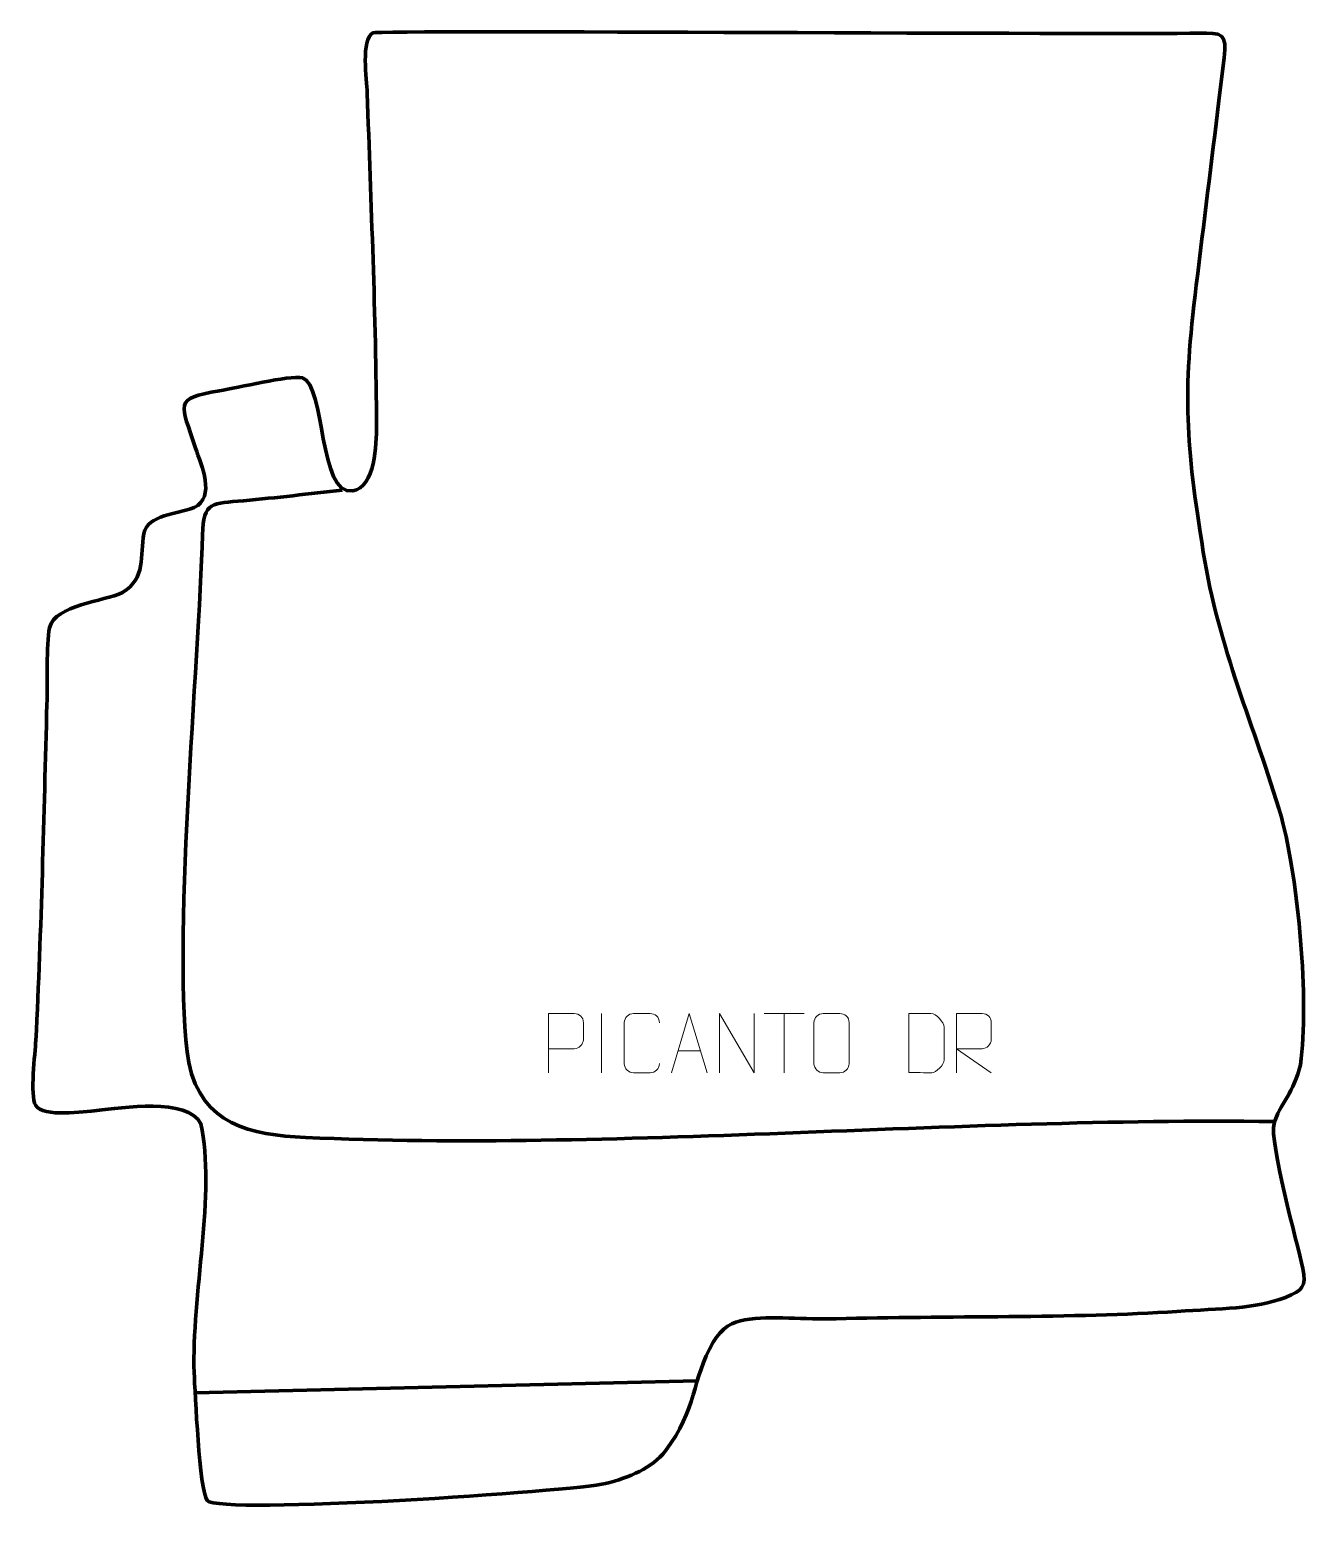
# Model space of a CAD drawing. Header units: millimetres. Extents: x -485 to 54, y 75 to 702.
import ezdxf

# ---------------------------------------------------------------- set-up
doc = ezdxf.new("R2010")
doc.units = ezdxf.units.MM
doc.header["$MEASUREMENT"] = 0
doc.layers.add('layer 2', color=7, linetype='Continuous')
doc.layers.add('layer 3', color=7, linetype='Continuous')

msp = doc.modelspace()

# ---------------------------------------------------------------- linework, layer by layer
at = {"layer": 'layer 2', "color": 142, "lineweight": 158}
msp.add_open_spline([(39.4716, 241.1243), (-94.7184, 242.9811), (-239.6173, 228.5221), (-368.9289, 234.4644), (-368.9289, 234.4644), (-391.9864, 235.524), (-412.572, 239.5447), (-418.1118, 266.0063), (-418.1118, 266.0063), (-425.5453, 312.775), (-413.7237, 435.1656), (-412.3057, 488.6616), (-412.3057, 488.6616), (-411.9315, 502.7774), (-408.1877, 501.7652), (-394.9892, 502.9813), (-394.9892, 502.9813), (-381.1791, 504.2538), (-367.2304, 505.922), (-353.4205, 507.3946)], degree=3, knots=[0, 0, 0, 0, 0.16666667, 0.16666667, 0.16666667, 0.16666667, 0.33333333, 0.33333333, 0.33333333, 0.33333333, 0.5, 0.5, 0.5, 0.5, 0.66666667, 0.66666667, 0.66666667, 0.66666667, 1, 1, 1, 1], dxfattribs=at)
msp.add_open_spline([(-203.6495, 131.7203), (-203.6495, 131.7203), (-415.4226, 126.7722), (-415.4226, 126.7722)], degree=3, dxfattribs=at)
at = {"layer": 'layer 3', "color": 242, "lineweight": 158}
msp.add_open_spline([(18.5684, 689.7564), (19.8772, 700.0208), (17.6431, 700.4345), (7.7241, 700.1925), (7.7241, 700.1925), (-22.9029, 699.4453), (-337.9604, 701.6417), (-340.4718, 700.3104), (-340.4718, 700.3104), (-345.6423, 697.5694), (-342.9941, 680.5316), (-342.8152, 674.9467), (-342.8152, 674.9467), (-341.3347, 628.2216), (-339.1478, 581.1126), (-338.9227, 534.3932), (-338.9227, 534.3932), (-338.888, 527.1939), (-339.5586, 508.4972), (-348.973, 507.1295), (-348.973, 507.1295), (-363.4164, 505.0312), (-360.4915, 551.7657), (-370.2116, 554.8539), (-370.2116, 554.8539), (-375.8471, 555.9654), (-397.4569, 550.5917), (-405.154, 549.3445), (-405.154, 549.3445), (-425.0879, 545.9456), (-421.3109, 544.1397), (-415.2568, 525.121), (-415.2568, 525.121), (-412.9188, 518.0686), (-406.5447, 504.5438), (-415.9019, 500.1), (-415.9019, 500.1), (-423.2725, 497.0291), (-435.2248, 497.376), (-437.0447, 489.0903), (-437.0447, 489.0903), (-438.7511, 479.7819), (-436.1449, 470.1895), (-445.9981, 464.3459), (-445.9981, 464.3459), (-454.0873, 460.2631), (-474.2318, 459.3269), (-476.8324, 449.3911), (-476.8324, 449.3911), (-478.2068, 442.1399), (-477.6954, 425.5293), (-477.9198, 417.1977), (-477.9198, 417.1977), (-479.2551, 370.1148), (-480.1871, 322.3156), (-482.6077, 275.3257), (-482.6077, 275.3257), (-482.9, 270.1661), (-485.1872, 252.0548), (-482.7324, 248.0145), (-482.7324, 248.0145), (-479.4921, 242.6817), (-462.1028, 245.4005), (-456.8117, 245.834), (-456.8117, 245.834), (-446.3816, 246.8584), (-418.7494, 251.3569), (-412.9684, 240.1889), (-412.9684, 240.1889), (-406.6739, 211.6955), (-416.9509, 167.0142), (-415.8494, 135.1966), (-415.8494, 135.1966), (-415.4092, 126.9302), (-413.6509, 85.522), (-410.3369, 81.3337), (-410.3369, 81.3337), (-405.3835, 75.0736), (-254.9277, 85.2629), (-242.3999, 88.4568), (-242.3999, 88.4568), (-232.2123, 91.0541), (-222.7664, 94.9005), (-217.1199, 102.2436), (-217.1199, 102.2436), (-203.6821, 119.7187), (-206.0466, 132.4075), (-196.9056, 148.0943), (-196.9056, 148.0943), (-193.3193, 154.2488), (-188.7624, 156.6484), (-183.5742, 157.5105), (-183.5742, 157.5105), (-172.5503, 159.3423), (-158.1348, 157.5445), (-145.1471, 157.9245), (-145.1471, 157.9245), (-99.8476, 159.2498), (-44.082, 158.0935), (-1.3678, 161.0466), (-1.3678, 161.0466), (17.2037, 162.3306), (31.3184, 161.9909), (44.3539, 166.9766), (44.3539, 166.9766), (51.6223, 169.7566), (53.198, 171.5237), (51.7481, 179.1862), (51.7481, 179.1862), (49.3756, 189.8894), (37.5162, 232.8452), (39.5732, 240.2793), (39.5732, 240.2793), (41.7625, 248.191), (48.3519, 253.8305), (50.6819, 265.0848), (50.6819, 265.0848), (54.4451, 292.513), (49.9124, 342.5008), (42.6706, 369.526), (42.6706, 369.526), (31.2973, 408.2158), (16.1692, 440.665), (9.7346, 481.3252), (9.7346, 481.3252), (2.408, 527.6244), (0.9216, 546.9818), (6.7819, 593.9632), (6.7819, 593.9632), (10.0146, 619.8798), (13.1721, 645.8064), (16.3261, 671.7327), (16.3261, 671.7327), (17.0572, 677.743), (17.8046, 683.7502), (18.5684, 689.7564)], degree=3, knots=[0, 0, 0, 0, 0.02857143, 0.02857143, 0.02857143, 0.02857143, 0.05714286, 0.05714286, 0.05714286, 0.05714286, 0.08571429, 0.08571429, 0.08571429, 0.08571429, 0.11428571, 0.11428571, 0.11428571, 0.11428571, 0.14285714, 0.14285714, 0.14285714, 0.14285714, 0.17142857, 0.17142857, 0.17142857, 0.17142857, 0.2, 0.2, 0.2, 0.2, 0.22857143, 0.22857143, 0.22857143, 0.22857143, 0.25714286, 0.25714286, 0.25714286, 0.25714286, 0.28571429, 0.28571429, 0.28571429, 0.28571429, 0.31428571, 0.31428571, 0.31428571, 0.31428571, 0.34285714, 0.34285714, 0.34285714, 0.34285714, 0.37142857, 0.37142857, 0.37142857, 0.37142857, 0.4, 0.4, 0.4, 0.4, 0.42857143, 0.42857143, 0.42857143, 0.42857143, 0.45714286, 0.45714286, 0.45714286, 0.45714286, 0.48571429, 0.48571429, 0.48571429, 0.48571429, 0.51428571, 0.51428571, 0.51428571, 0.51428571, 0.54285714, 0.54285714, 0.54285714, 0.54285714, 0.57142857, 0.57142857, 0.57142857, 0.57142857, 0.6, 0.6, 0.6, 0.6, 0.62857143, 0.62857143, 0.62857143, 0.62857143, 0.65714286, 0.65714286, 0.65714286, 0.65714286, 0.68571429, 0.68571429, 0.68571429, 0.68571429, 0.71428571, 0.71428571, 0.71428571, 0.71428571, 0.74285714, 0.74285714, 0.74285714, 0.74285714, 0.77142857, 0.77142857, 0.77142857, 0.77142857, 0.8, 0.8, 0.8, 0.8, 0.82857143, 0.82857143, 0.82857143, 0.82857143, 0.85714286, 0.85714286, 0.85714286, 0.85714286, 0.88571429, 0.88571429, 0.88571429, 0.88571429, 0.91428571, 0.91428571, 0.91428571, 0.91428571, 0.94285714, 0.94285714, 0.94285714, 0.94285714, 1, 1, 1, 1], dxfattribs=at)
at = {"layer": 'layer 3', "color": 250, "lineweight": 9}
for points, knots in [([(-266.3441, 261.7428), (-266.3441, 261.7428), (-266.3441, 286.6964), (-266.3441, 286.6964), (-266.3441, 286.6964), (-262.7491, 286.6964), (-259.1538, 286.6964), (-255.5584, 286.6964), (-255.5584, 286.6964), (-253.2332, 286.6585), (-251.6758, 285.1684), (-251.68, 282.8023), (-251.68, 282.8023), (-251.6804, 280.7666), (-251.6804, 277.7073), (-251.68, 275.6713), (-251.68, 275.6713), (-251.6865, 273.7959), (-253.4987, 271.854), (-255.5083, 271.8349), (-255.5083, 271.8349), (-255.5083, 271.8349), (-266.3441, 271.8349), (-266.3441, 271.8349)], [0, 0, 0, 0, 0.14285714, 0.14285714, 0.14285714, 0.14285714, 0.28571429, 0.28571429, 0.28571429, 0.28571429, 0.42857143, 0.42857143, 0.42857143, 0.42857143, 0.57142857, 0.57142857, 0.57142857, 0.57142857, 0.71428571, 0.71428571, 0.71428571, 0.71428571, 1, 1, 1, 1]), ([(-219.589, 265.5606), (-219.7288, 263.2372), (-221.406, 261.7576), (-223.5537, 261.7468), (-223.5537, 261.7468), (-225.8856, 261.7472), (-228.2175, 261.7472), (-230.549, 261.7468), (-230.549, 261.7468), (-232.474, 261.6414), (-234.4461, 263.5259), (-234.4349, 265.5432), (-234.4349, 265.5432), (-234.4345, 271.3133), (-234.4345, 277.083), (-234.4349, 282.8523), (-234.4349, 282.8523), (-234.4307, 284.9904), (-232.684, 286.7096), (-230.5316, 286.6961), (-230.5316, 286.6961), (-228.2059, 286.6961), (-225.8798, 286.6961), (-223.5537, 286.6961), (-223.5537, 286.6961), (-221.6071, 286.7316), (-219.6157, 285.2401), (-219.589, 282.8025)], [0, 0, 0, 0, 0.125, 0.125, 0.125, 0.125, 0.25, 0.25, 0.25, 0.25, 0.375, 0.375, 0.375, 0.375, 0.5, 0.5, 0.5, 0.5, 0.625, 0.625, 0.625, 0.625, 0.75, 0.75, 0.75, 0.75, 1, 1, 1, 1]), ([(-214.4825, 261.7429), (-214.4825, 261.7429), (-207.1115, 286.6964), (-207.1115, 286.6964), (-207.1115, 286.6964), (-207.1115, 286.6964), (-199.5416, 261.7429), (-199.5416, 261.7429)], [0, 0, 0, 0, 0.33333333, 0.33333333, 0.33333333, 0.33333333, 1, 1, 1, 1]), ([(-194.3394, 261.7429), (-194.3394, 261.7429), (-194.3394, 286.6964), (-194.3394, 286.6964), (-194.3394, 286.6964), (-194.3394, 286.6964), (-179.6846, 261.7429), (-179.6846, 261.7429), (-179.6846, 261.7429), (-179.6846, 261.7429), (-179.6846, 286.6964), (-179.6846, 286.6964)], [0, 0, 0, 0, 0.25, 0.25, 0.25, 0.25, 0.5, 0.5, 0.5, 0.5, 1, 1, 1, 1]), ([(-150.5316, 286.6961), (-148.2059, 286.6961), (-145.8798, 286.6961), (-143.5537, 286.6961), (-143.5537, 286.6961), (-141.6071, 286.7317), (-139.6157, 285.2401), (-139.589, 282.8025), (-139.589, 282.8025), (-139.5894, 277.0556), (-139.5894, 271.3083), (-139.589, 265.5606), (-139.589, 265.5606), (-139.7288, 263.2372), (-141.406, 261.7576), (-143.5537, 261.7468), (-143.5537, 261.7468), (-145.8856, 261.7472), (-148.2175, 261.7472), (-150.549, 261.7468), (-150.549, 261.7468), (-152.474, 261.6414), (-154.4461, 263.5259), (-154.4349, 265.5432), (-154.4349, 265.5432), (-154.4346, 271.3133), (-154.4346, 277.083), (-154.4349, 282.8523), (-154.4349, 282.8523), (-154.4307, 284.9904), (-152.684, 286.7096), (-150.5316, 286.6961)], [0, 0, 0, 0, 0.11111111, 0.11111111, 0.11111111, 0.11111111, 0.22222222, 0.22222222, 0.22222222, 0.22222222, 0.33333333, 0.33333333, 0.33333333, 0.33333333, 0.44444444, 0.44444444, 0.44444444, 0.44444444, 0.55555556, 0.55555556, 0.55555556, 0.55555556, 0.66666667, 0.66666667, 0.66666667, 0.66666667, 0.77777778, 0.77777778, 0.77777778, 0.77777778, 1, 1, 1, 1]), ([(-114.4043, 261.771), (-112.0725, 261.7714), (-107.1223, 261.7474), (-104.7908, 261.7471), (-104.7908, 261.7471), (-102.8658, 261.6417), (-99.5472, 265.1833), (-99.5584, 267.2006), (-99.5584, 267.2006), (-99.5588, 272.9707), (-99.5588, 275.1404), (-99.5584, 280.9097), (-99.5584, 280.9097), (-99.5627, 283.0478), (-102.9372, 286.7079), (-105.0896, 286.6944), (-105.0896, 286.6944), (-107.4153, 286.6944), (-112.1396, 286.6944), (-114.4657, 286.6944), (-114.4657, 286.6944), (-114.4653, 280.9475), (-114.404, 267.5183), (-114.4043, 261.771)], [0, 0, 0, 0, 0.14285714, 0.14285714, 0.14285714, 0.14285714, 0.28571429, 0.28571429, 0.28571429, 0.28571429, 0.42857143, 0.42857143, 0.42857143, 0.42857143, 0.57142857, 0.57142857, 0.57142857, 0.57142857, 0.71428571, 0.71428571, 0.71428571, 0.71428571, 1, 1, 1, 1]), ([(-94.3441, 261.7429), (-94.3441, 261.7429), (-94.3441, 286.6964), (-94.3441, 286.6964), (-94.3441, 286.6964), (-90.7493, 286.6964), (-87.1538, 286.6964), (-83.5586, 286.6964), (-83.5586, 286.6964), (-81.2333, 286.6587), (-79.676, 285.1687), (-79.6801, 282.8023), (-79.6801, 282.8023), (-79.6805, 280.7668), (-79.6805, 277.7074), (-79.6801, 275.6714), (-79.6801, 275.6714), (-79.6866, 273.7959), (-81.4989, 271.8541), (-83.5084, 271.835), (-83.5084, 271.835), (-83.5084, 271.835), (-94.3441, 271.835), (-94.3441, 271.835), (-94.3441, 271.835), (-94.3441, 271.835), (-79.6894, 261.7429), (-79.6894, 261.7429)], [0, 0, 0, 0, 0.125, 0.125, 0.125, 0.125, 0.25, 0.25, 0.25, 0.25, 0.375, 0.375, 0.375, 0.375, 0.5, 0.5, 0.5, 0.5, 0.625, 0.625, 0.625, 0.625, 0.75, 0.75, 0.75, 0.75, 1, 1, 1, 1])]:
    msp.add_open_spline(points, degree=3, knots=knots, dxfattribs=at)
for points in [[(-244.012, 286.7067), (-244.012, 286.7067), (-244.012, 261.7326), (-244.012, 261.7326)], [(-175.5056, 286.6729), (-175.5056, 286.6729), (-158.5184, 286.6729), (-158.5184, 286.6729)], [(-167.0118, 261.7429), (-167.0118, 261.7429), (-167.0118, 286.6964), (-167.0118, 286.6964)], [(-211.7599, 270.9923), (-211.7599, 270.9923), (-202.2642, 270.9923), (-202.2642, 270.9923)]]:
    msp.add_open_spline(points, degree=3, dxfattribs=at)

doc.saveas('drawing.dxf')
